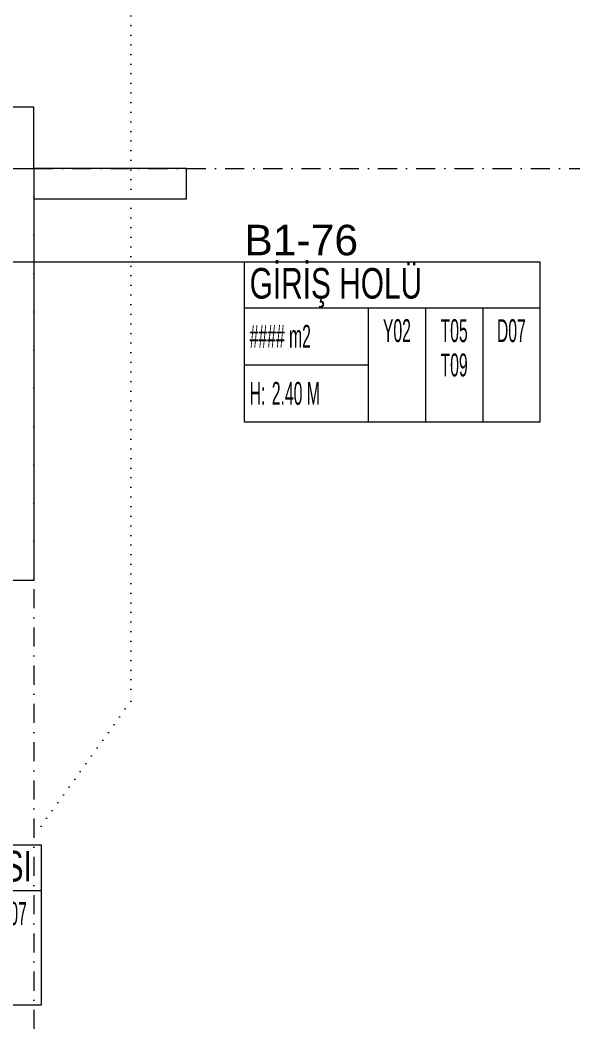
# Model space of a CAD drawing. Header units: metres. Extents: x -13194 to 152406, y -4219 to 19791.
# Drawn here: x 68562 to 69287, y -1118 to 194 of the extents above; entities that cross this region are included whole.
import ezdxf
from ezdxf.enums import TextEntityAlignment as Align

# ---------------------------------------------------------------- set-up
doc = ezdxf.new("R2010")
doc.units = ezdxf.units.M
doc.header["$LTSCALE"] = 100
doc.header["$MEASUREMENT"] = 0
doc.linetypes.add('DASHDOT2', pattern=[0.5, 0.25, -0.125, 0, -0.125])
doc.linetypes.add('DOT2', pattern=[0.125, 0, -0.125])
doc.layers.get('0').update_dxf_attribs({"color": 9, "lineweight": 9})
for name, color, linetype, lineweight in [('01', 9, 'Continuous', 9), ('06D', 9, 'Continuous', 9), ('20', 9, 'DOT2', 9), ('21_mahal200', 9, 'Continuous', 9), ('24', 9, 'DASHDOT2', 9)]:
    doc.layers.add(name, color=color, linetype=linetype, lineweight=lineweight)
doc.styles.add('Arial', font='arial.ttf', dxfattribs={"height": 2.5})
doc.styles.add('MuuM_TEXT-STANDART', font='ARIALN.TTF')
doc.dimstyles.new('MuuM_DIM200', dxfattribs={"dimscale": 20, "dimtxt": 2, "dimasz": 1, "dimexe": 1, "dimexo": 1, "dimgap": 1, "dimtad": 1, "dimdec": 1, "dimrnd": 0.5, "dimdsep": 46, "dimtxsty": 'MuuM_TEXT-STANDART', "dimblk": 'ARCHTICK', "dimcen": 0, "dimdle": 0.15, "dimclrd": 256, "dimclre": 256, "dimclrt": 256, "dimadec": 0, "dimazin": 0, "dimtfac": 5, "dimtdec": 1, "dimtix": 1, "dimtmove": 2, "dimatfit": 3, "dimldrblk": 'DOT', "dimfxl": 3, "dimfxlon": 1, "dimtolj": 1, "dimlwd": -1, "dimlwe": -1, "dimarcsym": 0})

# ---------------------------------------------------------------- blocks, each defined once
blk = doc.blocks.new('p-akslar_yeni')
at = {"layer": '24'}
for points in [[(18840, -8575), (20861, -8575)], [(18840, -8575), (18840, -11897.2)]]:
    blk.add_lwpolyline(points, dxfattribs=at)
blk = doc.blocks.new('p-kolon_80x80')
blk.add_lwpolyline([(-40, -40), (40, -40), (40, 40), (-40, 40)], close=True)
blk = doc.blocks.new('1.bod.mimari.elk')
at = {"layer": '01'}
blk.add_blockref('p-kolon_80x80', (12385, -8590), dxfattribs=at)
blk = doc.blocks.new('P-KURANGLEZ')
at = {"layer": '01'}
blk.add_lwpolyline([(7525, -500), (12385, -500), (12385, -5), (12385, 0), (12425, 0), (12425, -540), (7525, -540)], close=True, dxfattribs=at)
blk = doc.blocks.new('0_roomno2')
blk.add_lwpolyline([(19.375, -10.5), (0, -10.5), (0, 0), (19.375, 0)], close=True)
for points in [[(0, -3), (19.375, -3)], [(8.125, -3), (8.125, -10.5)], [(11.875, -3), (11.875, -10.5)], [(15.625, -3), (15.625, -10.5)], [(0, -6.75), (8.125, -6.75)]]:
    blk.add_lwpolyline(points)
at = {"style": 'MuuM_TEXT-STANDART', "width": 0.6}
blk.add_text('H:', height=1.5, dxfattribs=at).set_placement((0.35, -8.608), align=Align.MIDDLE_LEFT)
at = {"style": 'Arial'}
blk.add_attdef('ODANO', (0, 1.17), '', height=2, dxfattribs=at)
blk.add_attdef('MEKANADI', text='', height=2, dxfattribs=at).set_placement((0.35, -3), align=Align.BOTTOM_LEFT)
at = {"style": 'MuuM_TEXT-STANDART', "width": 0.6}
for tag, p in [('YER01', (10, -4.5)), ('TAVAN01', (13.75, -4.5)), ('DUVAR01', (17.5, -4.5)), ('YER02', (10, -6.75)), ('TAVAN02', (13.75, -6.75)), ('DUVAR02', (17.5, -6.75)), ('YER03', (10, -9)), ('TAVAN03', (13.75, -9)), ('DUVAR03', (17.5, -9))]:
    blk.add_attdef(tag, text='', height=1.5, dxfattribs=at).set_placement(p, align=Align.MIDDLE_CENTER)
for tag, p in [('M2', (0.35, -4.875)), ('TEMIZTAVANYUKSEKLIGI', (1.8, -8.608))]:
    blk.add_attdef(tag, text='', height=1.5, dxfattribs=at).set_placement(p, align=Align.MIDDLE_LEFT)
blk = doc.blocks.new('_ArchTick')
at = {"color": 0, "linetype": 'ByBlock', "const_width": 0.15}
blk.add_lwpolyline([(-0.5, -0.5), (0.5, 0.5)], dxfattribs=at)
blk = doc.blocks.new('_Dot')
at = {"color": 0, "linetype": 'ByBlock', "lineweight": -2}
blk.add_line((-0.5, 0), (-1, 0), dxfattribs=at)
at = {"color": 0, "linetype": 'ByBlock', "const_width": 0.5}
blk.add_lwpolyline([(-0.25, 0, 1), (0.25, 0, 1)], format="xyb", close=True, dxfattribs=at)
blk = doc.blocks.new('1.bod.mimari1.elk')
at = {"layer": '06D'}
blk.add_lwpolyline([(12625.01, -8630), (12425, -8630), (12425, -8670), (12625.01, -8670)], close=True, dxfattribs=at)
at = {"layer": '20'}
blk.add_lwpolyline([(11136.56, -4590), (12116.71, -5194.47), (12552, -6338.67), (12552, -9327.81), (12425, -9504.28)], dxfattribs=at)
at = {"layer": '01'}
blk.add_blockref('P-KURANGLEZ', (0, -8630), dxfattribs=at)
at = {"layer": '21_mahal200'}
ref = blk.add_blockref('0_roomno2', (12700.75, -8752.49), dxfattribs=dict(at, xscale=20, yscale=20, zscale=20))
ref.add_attrib('ODANO', 'B1-76', (12700.75, -8743.84), dxfattribs={"layer": '0', "height": 40, "style": 'Arial'})
ref.add_attrib('MEKANADI', 'GİRİŞ HOLÜ', dxfattribs={"layer": '0', "height": 40, "style": 'Arial', "width": 0.7}).set_placement((12707.75, -8812.49), align=Align.BOTTOM_LEFT)
ref.add_attrib('M2', '#### m2', dxfattribs={"layer": '0', "height": 30, "style": 'MuuM_TEXT-STANDART', "width": 0.6}).set_placement((12707.75, -8849.99), align=Align.MIDDLE_LEFT)
ref.add_attrib('TEMIZTAVANYUKSEKLIGI', '2.40 M', dxfattribs={"layer": '0', "height": 30, "style": 'MuuM_TEXT-STANDART', "width": 0.6}).set_placement((12736.75, -8924.64), align=Align.MIDDLE_LEFT)
ref.add_attrib('YER01', 'Y02', dxfattribs={"layer": '0', "height": 30, "style": 'MuuM_TEXT-STANDART', "width": 0.6}).set_placement((12900.75, -8842.49), align=Align.MIDDLE_CENTER)
ref.add_attrib('TAVAN01', 'T05', dxfattribs={"layer": '0', "height": 30, "style": 'MuuM_TEXT-STANDART', "width": 0.6}).set_placement((12975.75, -8842.49), align=Align.MIDDLE_CENTER)
ref.add_attrib('DUVAR01', 'D07', dxfattribs={"layer": '0', "height": 30, "style": 'MuuM_TEXT-STANDART', "width": 0.6}).set_placement((13050.75, -8842.49), align=Align.MIDDLE_CENTER)
ref.add_attrib('TAVAN02', 'T09', dxfattribs={"layer": '0', "height": 30, "style": 'MuuM_TEXT-STANDART', "width": 0.6}).set_placement((12975.75, -8887.49), align=Align.MIDDLE_CENTER)
ref = blk.add_blockref('0_roomno2', (12046.71, -9516.02), dxfattribs=dict(at, xscale=20, yscale=20, zscale=20))
ref.add_attrib('ODANO', 'B1-18', (12046.71, -9507.38), dxfattribs={"layer": '0', "height": 40, "style": 'Arial'})
ref.add_attrib('MEKANADI', 'CCTV + BMS ODASI', dxfattribs={"layer": '0', "height": 40, "style": 'Arial', "width": 0.7}).set_placement((12053.71, -9576.02), align=Align.BOTTOM_LEFT)
ref.add_attrib('M2', '##### m2', dxfattribs={"layer": '0', "height": 30, "style": 'MuuM_TEXT-STANDART', "width": 0.6}).set_placement((12053.71, -9613.52), align=Align.MIDDLE_LEFT)
ref.add_attrib('TEMIZTAVANYUKSEKLIGI', '2.40 M', dxfattribs={"layer": '0', "height": 30, "style": 'MuuM_TEXT-STANDART', "width": 0.6}).set_placement((12082.71, -9688.18), align=Align.MIDDLE_LEFT)
ref.add_attrib('YER01', 'Y22', dxfattribs={"layer": '0', "height": 30, "style": 'MuuM_TEXT-STANDART', "width": 0.6}).set_placement((12246.71, -9606.02), align=Align.MIDDLE_CENTER)
ref.add_attrib('TAVAN01', 'T05', dxfattribs={"layer": '0', "height": 30, "style": 'MuuM_TEXT-STANDART', "width": 0.6}).set_placement((12321.71, -9606.02), align=Align.MIDDLE_CENTER)
ref.add_attrib('DUVAR01', 'D07', dxfattribs={"layer": '0', "height": 30, "style": 'MuuM_TEXT-STANDART', "width": 0.6}).set_placement((12396.71, -9606.02), align=Align.MIDDLE_CENTER)
ref.add_attrib('TAVAN02', 'T09', dxfattribs={"layer": '0', "height": 30, "style": 'MuuM_TEXT-STANDART', "width": 0.6}).set_placement((12321.71, -9651.02), align=Align.MIDDLE_CENTER)
blk.add_leader([(11956.34, -8752.49), (12700.75, -8752.49)], dimstyle='MuuM_DIM200', override={"dimasz": 1, "dimfxl": 10}, dxfattribs=at)

msp = doc.modelspace()

# ---------------------------------------------------------------- block references
at = {"layer": '06D'}
for name in ['1.bod.mimari.elk', '1.bod.mimari1.elk']:
    msp.add_blockref(name, (56155.2, 8630), dxfattribs=at)
at = {"layer": '24'}
msp.add_blockref('p-akslar_yeni', (49740.2, 8575), dxfattribs=at)
msp.add_blockref('p-akslar_yeni', (49740.2, 8575), dxfattribs=at)

doc.saveas('drawing.dxf')
